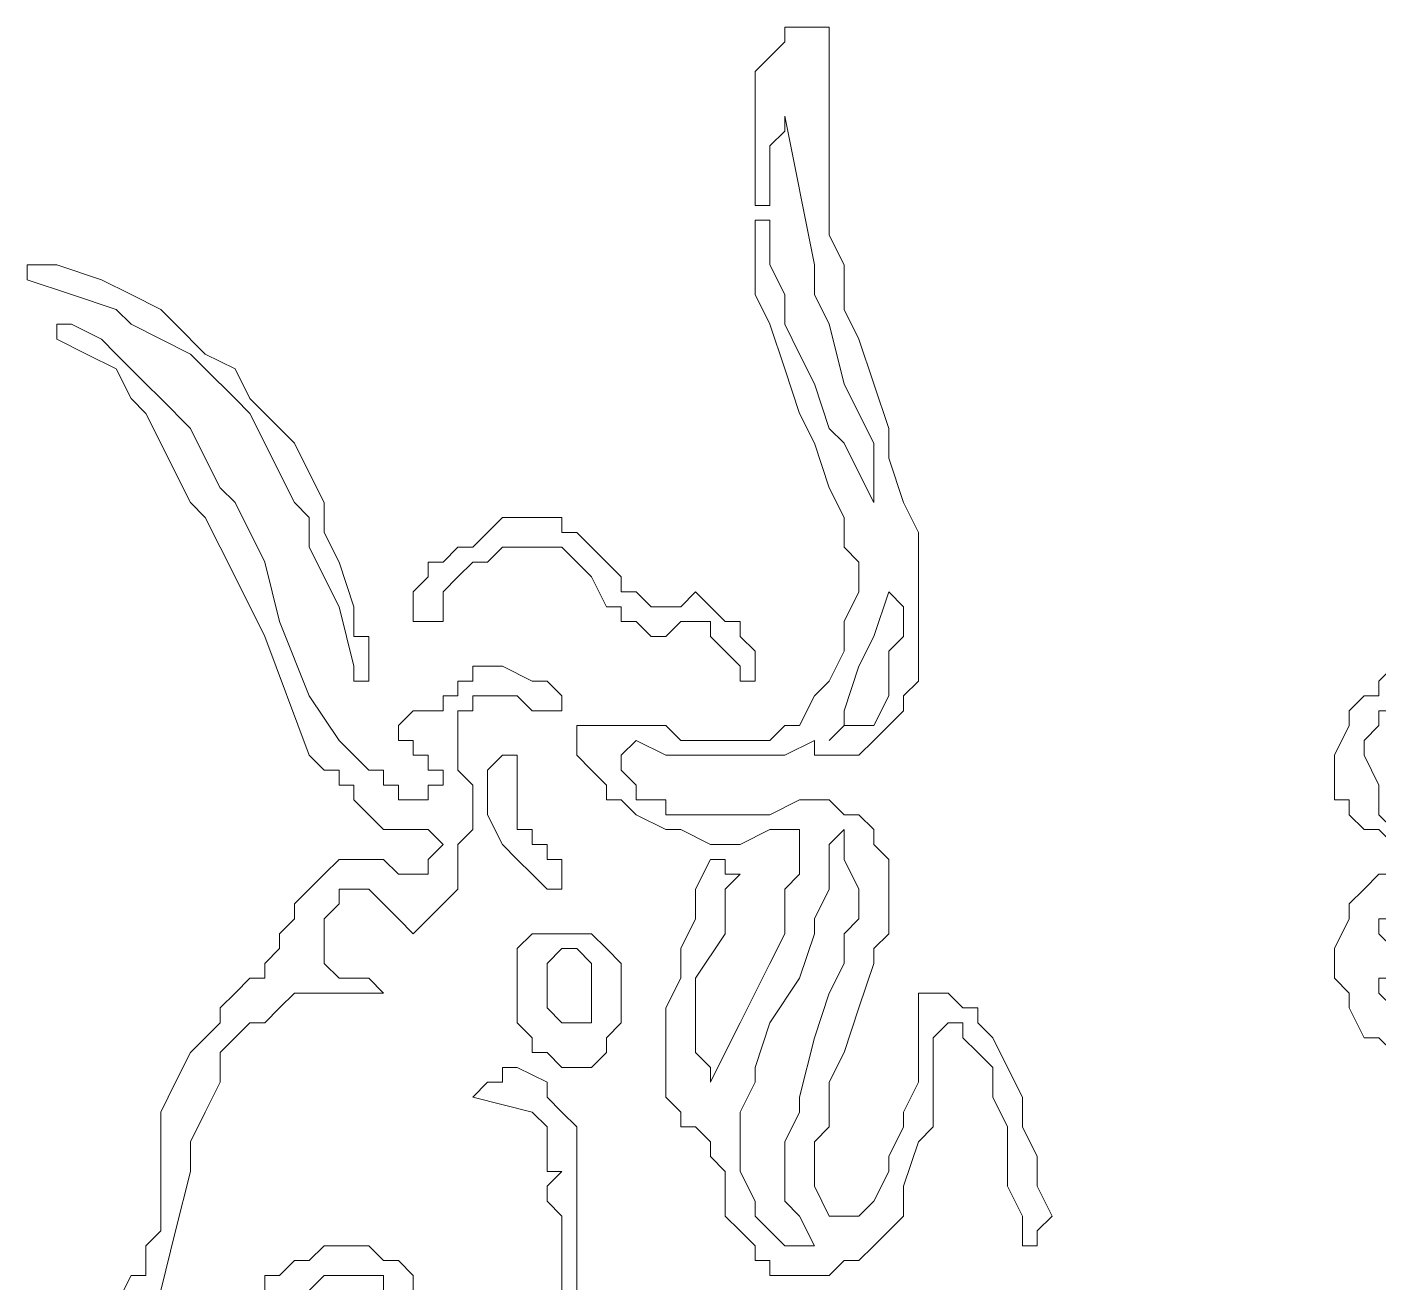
# Model space of a CAD drawing. Extents: x -66030 to 95157, y -13132 to 45879.
# Drawn here: x -13710.4 to -13355, y 14571.2 to 14901.2 of the extents above; entities that cross this region are included whole.
import ezdxf

# ---------------------------------------------------------------- set-up
doc = ezdxf.new("R2010")
doc.units = 0
doc.header["$LTSCALE"] = 100
doc.header["$MEASUREMENT"] = 0
doc.layers.get('0').update_dxf_attribs({"linetype": 'CONTINUOUS'})

msp = doc.modelspace()

# ---------------------------------------------------------------- linework, layer by layer
at = {"lineweight": 0}
for points in [[(-13499.48, 14901.24), (-13499.48, 14897.34), (-13499.48, 14893.43), (-13499.48, 14889.52), (-13499.48, 14877.81), (-13499.48, 14870), (-13499.48, 14858.28), (-13499.48, 14846.56), (-13495.58, 14838.75), (-13495.58, 14827.03), (-13491.67, 14819.22), (-13483.86, 14795.78), (-13483.86, 14787.97), (-13479.95, 14776.25), (-13476.05, 14768.44), (-13476.05, 14756.72), (-13476.05, 14745), (-13476.05, 14737.19), (-13476.05, 14733.29), (-13476.05, 14729.38), (-13479.95, 14725.47), (-13479.95, 14721.57), (-13483.86, 14717.66), (-13487.76, 14713.76), (-13491.67, 14709.85), (-13495.58, 14709.85), (-13495.58, 14709.85), (-13499.48, 14709.85), (-13503.39, 14709.85), (-13503.39, 14709.85), (-13503.39, 14709.85), (-13503.39, 14713.76), (-13511.2, 14709.85), (-13515.11, 14709.85), (-13522.92, 14709.85), (-13526.82, 14709.85), (-13534.64, 14709.85), (-13538.54, 14709.85), (-13542.45, 14709.85), (-13550.26, 14713.76), (-13554.16, 14709.85), (-13554.16, 14709.85), (-13554.16, 14709.85), (-13554.16, 14709.85), (-13554.16, 14705.94), (-13554.16, 14705.94), (-13550.26, 14702.04), (-13550.26, 14698.13), (-13546.35, 14698.13), (-13542.45, 14698.13), (-13542.45, 14694.23), (-13534.64, 14694.23), (-13530.73, 14694.23), (-13526.82, 14694.23), (-13515.11, 14694.23), (-13507.29, 14698.13), (-13503.39, 14698.13), (-13499.48, 14698.13), (-13495.58, 14694.23), (-13491.67, 14694.23), (-13491.67, 14694.23), (-13487.76, 14690.32), (-13487.76, 14686.41), (-13487.76, 14686.41), (-13483.86, 14682.51), (-13483.86, 14678.6), (-13483.86, 14674.7), (-13483.86, 14670.79), (-13483.86, 14662.98), (-13487.76, 14659.07), (-13487.76, 14655.17), (-13491.67, 14643.45), (-13495.58, 14631.73), (-13499.48, 14623.92), (-13499.48, 14616.11), (-13499.48, 14612.2), (-13503.39, 14608.3), (-13503.39, 14600.48), (-13503.39, 14596.58), (-13499.48, 14588.77), (-13499.48, 14588.77), (-13495.58, 14588.77), (-13495.58, 14588.77), (-13491.67, 14588.77), (-13487.76, 14592.67), (-13487.76, 14592.67), (-13483.86, 14600.48), (-13483.86, 14604.39), (-13479.95, 14612.2), (-13479.95, 14616.11), (-13476.05, 14623.92), (-13476.05, 14627.83), (-13476.05, 14635.64), (-13476.05, 14643.45), (-13476.05, 14643.45), (-13476.05, 14643.45), (-13476.05, 14647.35), (-13472.14, 14647.35), (-13468.23, 14647.35), (-13468.23, 14647.35), (-13464.33, 14643.45), (-13460.42, 14643.45), (-13460.42, 14639.54), (-13456.52, 14635.64), (-13452.61, 14627.83), (-13448.7, 14620.01), (-13448.7, 14612.2), (-13444.8, 14604.39), (-13444.8, 14596.58), (-13440.89, 14588.77), (-13444.8, 14584.86), (-13444.8, 14584.86), (-13444.8, 14580.95), (-13444.8, 14580.95), (-13444.8, 14580.95), (-13448.7, 14580.95), (-13448.7, 14580.95), (-13448.7, 14588.77), (-13452.61, 14596.58), (-13452.61, 14612.2), (-13456.52, 14620.01), (-13456.52, 14627.83), (-13460.42, 14631.73), (-13464.33, 14635.64), (-13464.33, 14639.54), (-13468.23, 14639.54), (-13468.23, 14639.54), (-13468.23, 14639.54), (-13472.14, 14635.64), (-13472.14, 14631.73), (-13472.14, 14631.73), (-13472.14, 14623.92), (-13472.14, 14620.01), (-13472.14, 14612.2), (-13476.05, 14608.3), (-13479.95, 14596.58), (-13479.95, 14592.67), (-13479.95, 14588.77), (-13483.86, 14584.86), (-13487.76, 14580.95), (-13491.67, 14577.05), (-13495.58, 14577.05), (-13499.48, 14573.14), (-13503.39, 14573.14), (-13507.29, 14573.14), (-13511.2, 14573.14), (-13515.11, 14573.14), (-13515.11, 14577.05), (-13519.01, 14577.05), (-13519.01, 14580.95), (-13522.92, 14584.86), (-13526.82, 14588.77), (-13526.82, 14592.67), (-13526.82, 14600.48), (-13530.73, 14604.39), (-13530.73, 14608.3), (-13530.73, 14608.3), (-13534.64, 14612.2), (-13534.64, 14612.2), (-13538.54, 14612.2), (-13538.54, 14612.2), (-13538.54, 14616.11), (-13542.45, 14620.01), (-13542.45, 14627.83), (-13542.45, 14635.64), (-13542.45, 14643.45), (-13538.54, 14651.26), (-13538.54, 14659.07), (-13534.64, 14666.88), (-13534.64, 14674.7), (-13530.73, 14682.51), (-13526.82, 14682.51), (-13526.82, 14682.51), (-13526.82, 14678.6), (-13522.92, 14678.6), (-13526.82, 14674.7), (-13526.82, 14670.79), (-13526.82, 14662.98), (-13534.64, 14651.26), (-13534.64, 14643.45), (-13534.64, 14639.54), (-13534.64, 14635.64), (-13534.64, 14631.73), (-13534.64, 14631.73), (-13530.73, 14627.83), (-13530.73, 14623.92), (-13530.73, 14623.92), (-13526.82, 14631.73), (-13522.92, 14639.54), (-13515.11, 14655.17), (-13511.2, 14662.98), (-13511.2, 14674.7), (-13507.29, 14678.6), (-13507.29, 14682.51), (-13507.29, 14686.41), (-13507.29, 14690.32), (-13515.11, 14690.32), (-13522.92, 14686.41), (-13530.73, 14686.41), (-13538.54, 14690.32), (-13542.45, 14690.32), (-13550.26, 14694.23), (-13554.16, 14698.13), (-13558.07, 14698.13), (-13558.07, 14702.04), (-13561.98, 14705.94), (-13565.88, 14709.85), (-13565.88, 14713.76), (-13565.88, 14717.66), (-13561.98, 14717.66), (-13558.07, 14717.66), (-13554.16, 14717.66), (-13550.26, 14717.66), (-13542.45, 14717.66), (-13538.54, 14713.76), (-13530.73, 14713.76), (-13526.82, 14713.76), (-13522.92, 14713.76), (-13519.01, 14713.76), (-13515.11, 14713.76), (-13511.2, 14717.66), (-13507.29, 14717.66), (-13503.39, 14725.47), (-13499.48, 14729.38), (-13495.58, 14737.19), (-13495.58, 14745), (-13491.67, 14752.82), (-13491.67, 14760.63), (-13495.58, 14764.53), (-13495.58, 14772.35), (-13499.48, 14780.16), (-13503.39, 14791.88), (-13507.29, 14799.69), (-13511.2, 14811.41), (-13515.11, 14823.12), (-13519.01, 14830.94), (-13519.01, 14842.65), (-13519.01, 14850.47), (-13519.01, 14850.47), (-13515.11, 14850.47), (-13515.11, 14850.47), (-13515.11, 14850.47), (-13515.11, 14846.56), (-13515.11, 14846.56), (-13515.11, 14842.65), (-13515.11, 14842.65), (-13515.11, 14838.75), (-13515.11, 14838.75), (-13511.2, 14830.94), (-13511.2, 14823.12), (-13507.29, 14815.31), (-13503.39, 14807.5), (-13499.48, 14795.78), (-13495.58, 14791.88), (-13491.67, 14784.06), (-13487.76, 14776.25), (-13487.76, 14784.06), (-13487.76, 14791.88), (-13491.67, 14799.69), (-13495.58, 14807.5), (-13499.48, 14823.12), (-13503.39, 14830.94), (-13503.39, 14838.75), (-13511.2, 14877.81), (-13511.2, 14877.81), (-13511.2, 14873.9), (-13515.11, 14870), (-13515.11, 14870), (-13515.11, 14866.09), (-13515.11, 14862.18), (-13515.11, 14858.28), (-13515.11, 14854.37), (-13515.11, 14854.37), (-13519.01, 14854.37), (-13519.01, 14858.28), (-13519.01, 14862.18), (-13519.01, 14870), (-13519.01, 14873.9), (-13519.01, 14881.71), (-13519.01, 14885.62), (-13519.01, 14889.52), (-13515.11, 14893.43), (-13511.2, 14897.34), (-13511.2, 14901.24), (-13507.29, 14901.24), (-13507.29, 14901.24), (-13503.39, 14901.24), (-13503.39, 14901.24), (-13499.48, 14901.24)], [(-13710.4, 14838.75), (-13702.59, 14838.75), (-13690.87, 14834.84), (-13683.06, 14830.94), (-13675.25, 14827.03), (-13671.34, 14823.12), (-13663.53, 14815.31), (-13655.72, 14811.41), (-13651.81, 14803.59), (-13647.91, 14799.69), (-13640.1, 14791.88), (-13636.19, 14784.06), (-13632.28, 14776.25), (-13632.28, 14768.44), (-13628.38, 14760.63), (-13624.47, 14748.91), (-13624.47, 14741.1), (-13620.57, 14741.1), (-13620.57, 14741.1), (-13620.57, 14737.19), (-13620.57, 14733.29), (-13620.57, 14733.29), (-13620.57, 14729.38), (-13620.57, 14729.38), (-13620.57, 14729.38), (-13624.47, 14729.38), (-13624.47, 14729.38), (-13624.47, 14729.38), (-13624.47, 14733.29), (-13628.38, 14748.91), (-13636.19, 14764.53), (-13636.19, 14772.35), (-13640.1, 14776.25), (-13644, 14784.06), (-13647.91, 14791.88), (-13651.81, 14799.69), (-13655.72, 14803.59), (-13663.53, 14811.41), (-13667.44, 14815.31), (-13675.25, 14819.22), (-13683.06, 14823.12), (-13686.97, 14827.03), (-13698.69, 14830.94), (-13710.4, 14834.84), (-13710.4, 14838.75)], [(-13573.69, 14772.35), (-13569.79, 14772.35), (-13569.79, 14768.44), (-13565.88, 14768.44), (-13561.98, 14764.53), (-13561.98, 14764.53), (-13558.07, 14760.63), (-13554.16, 14756.72), (-13554.16, 14752.82), (-13550.26, 14752.82), (-13550.26, 14752.82), (-13546.35, 14748.91), (-13542.45, 14748.91), (-13542.45, 14748.91), (-13538.54, 14748.91), (-13534.64, 14752.82), (-13530.73, 14748.91), (-13526.82, 14745), (-13522.92, 14745), (-13522.92, 14741.1), (-13519.01, 14737.19), (-13519.01, 14733.29), (-13519.01, 14729.38), (-13519.01, 14729.38), (-13522.92, 14729.38), (-13522.92, 14733.29), (-13526.82, 14737.19), (-13530.73, 14741.1), (-13530.73, 14745), (-13534.64, 14745), (-13534.64, 14745), (-13538.54, 14745), (-13542.45, 14741.1), (-13546.35, 14741.1), (-13550.26, 14745), (-13550.26, 14745), (-13554.16, 14745), (-13554.16, 14748.91), (-13558.07, 14748.91), (-13561.98, 14756.72), (-13561.98, 14756.72), (-13565.88, 14760.63), (-13565.88, 14760.63), (-13569.79, 14764.53), (-13573.69, 14764.53), (-13573.69, 14764.53), (-13577.6, 14764.53), (-13581.51, 14764.53), (-13585.41, 14764.53), (-13589.32, 14760.63), (-13593.22, 14760.63), (-13597.13, 14756.72), (-13597.13, 14756.72), (-13601.04, 14752.82), (-13601.04, 14748.91), (-13601.04, 14748.91), (-13601.04, 14745), (-13604.94, 14745), (-13604.94, 14745), (-13604.94, 14745), (-13608.85, 14745), (-13608.85, 14745), (-13608.85, 14748.91), (-13608.85, 14748.91), (-13608.85, 14752.82), (-13608.85, 14752.82), (-13608.85, 14752.82), (-13604.94, 14756.72), (-13604.94, 14760.63), (-13601.04, 14760.63), (-13597.13, 14764.53), (-13593.22, 14764.53), (-13589.32, 14768.44), (-13585.41, 14772.35), (-13581.51, 14772.35), (-13581.51, 14772.35), (-13577.6, 14772.35), (-13573.69, 14772.35)], [(-13483.86, 14752.82), (-13479.95, 14748.91), (-13479.95, 14745), (-13479.95, 14741.1), (-13483.86, 14737.19), (-13483.86, 14729.38), (-13483.86, 14725.47), (-13487.76, 14717.66), (-13491.67, 14717.66), (-13495.58, 14717.66), (-13499.48, 14713.76), (-13495.58, 14717.66), (-13495.58, 14721.57), (-13491.67, 14733.29), (-13487.76, 14741.1), (-13483.86, 14752.82)], [(-13585.41, 14709.85), (-13581.51, 14709.85), (-13581.51, 14705.94), (-13581.51, 14705.94), (-13581.51, 14705.94), (-13581.51, 14702.04), (-13581.51, 14698.13), (-13581.51, 14694.23), (-13581.51, 14694.23), (-13581.51, 14690.32), (-13577.6, 14690.32), (-13577.6, 14686.41), (-13573.69, 14686.41), (-13573.69, 14682.51), (-13569.79, 14682.51), (-13569.79, 14678.6), (-13569.79, 14678.6), (-13569.79, 14678.6), (-13569.79, 14674.7), (-13569.79, 14674.7), (-13573.69, 14674.7), (-13573.69, 14674.7), (-13577.6, 14678.6), (-13581.51, 14682.51), (-13581.51, 14682.51), (-13585.41, 14686.41), (-13589.32, 14694.23), (-13589.32, 14698.13), (-13589.32, 14702.04), (-13589.32, 14702.04), (-13589.32, 14705.94), (-13589.32, 14705.94), (-13585.41, 14709.85)], [(-13495.58, 14690.32), (-13495.58, 14682.51), (-13491.67, 14674.7), (-13491.67, 14666.88), (-13495.58, 14662.98), (-13495.58, 14655.17), (-13499.48, 14647.35), (-13503.39, 14635.64), (-13507.29, 14620.01), (-13507.29, 14616.11), (-13511.2, 14608.3), (-13511.2, 14600.48), (-13511.2, 14592.67), (-13507.29, 14588.77), (-13503.39, 14580.95), (-13507.29, 14580.95), (-13511.2, 14580.95), (-13511.2, 14580.95), (-13515.11, 14584.86), (-13515.11, 14584.86), (-13519.01, 14588.77), (-13519.01, 14592.67), (-13522.92, 14600.48), (-13522.92, 14604.39), (-13522.92, 14612.2), (-13522.92, 14616.11), (-13519.01, 14623.92), (-13519.01, 14627.83), (-13515.11, 14639.54), (-13507.29, 14651.26), (-13503.39, 14662.98), (-13503.39, 14666.88), (-13499.48, 14674.7), (-13499.48, 14678.6), (-13499.48, 14686.41), (-13495.58, 14690.32)], [(-13565.88, 14662.98), (-13561.98, 14662.98), (-13561.98, 14662.98), (-13558.07, 14659.07), (-13558.07, 14659.07), (-13554.16, 14655.17), (-13554.16, 14651.26), (-13554.16, 14643.45), (-13554.16, 14643.45), (-13554.16, 14639.54), (-13558.07, 14635.64), (-13558.07, 14631.73), (-13558.07, 14631.73), (-13561.98, 14627.83), (-13565.88, 14627.83), (-13565.88, 14627.83), (-13569.79, 14627.83), (-13569.79, 14627.83), (-13573.69, 14631.73), (-13577.6, 14631.73), (-13577.6, 14635.64), (-13581.51, 14639.54), (-13581.51, 14647.35), (-13581.51, 14651.26), (-13581.51, 14659.07), (-13581.51, 14659.07), (-13577.6, 14662.98), (-13577.6, 14662.98), (-13573.69, 14662.98), (-13569.79, 14662.98), (-13565.88, 14662.98)], [(-13565.88, 14659.07), (-13565.88, 14659.07), (-13561.98, 14655.17), (-13561.98, 14651.26), (-13561.98, 14647.35), (-13561.98, 14647.35), (-13561.98, 14643.45), (-13561.98, 14643.45), (-13561.98, 14639.54), (-13565.88, 14639.54), (-13565.88, 14639.54), (-13565.88, 14639.54), (-13569.79, 14639.54), (-13569.79, 14639.54), (-13573.69, 14643.45), (-13573.69, 14643.45), (-13573.69, 14647.35), (-13573.69, 14647.35), (-13573.69, 14651.26), (-13573.69, 14651.26), (-13573.69, 14655.17), (-13573.69, 14655.17), (-13569.79, 14659.07), (-13569.79, 14659.07), (-13565.88, 14659.07)]]:
    msp.add_lwpolyline(points, close=True, dxfattribs=at)
for points in [[(-13686.97, 14565.33), (-13683.06, 14573.14), (-13679.16, 14573.14), (-13679.16, 14577.05), (-13679.16, 14580.95), (-13675.25, 14584.86), (-13675.25, 14584.86), (-13675.25, 14588.77), (-13675.25, 14592.67), (-13675.25, 14596.58), (-13675.25, 14600.48), (-13675.25, 14604.39), (-13675.25, 14616.11), (-13671.34, 14623.92), (-13667.44, 14631.73), (-13659.63, 14639.54), (-13659.63, 14643.45), (-13655.72, 14647.35), (-13651.81, 14651.26), (-13647.91, 14651.26), (-13647.91, 14655.17), (-13644, 14659.07), (-13644, 14662.98), (-13644, 14662.98), (-13640.1, 14666.88), (-13640.1, 14670.79), (-13636.19, 14674.7), (-13632.28, 14678.6), (-13632.28, 14678.6), (-13628.38, 14682.51), (-13628.38, 14682.51), (-13624.47, 14682.51), (-13620.57, 14682.51), (-13620.57, 14682.51), (-13616.66, 14682.51), (-13612.75, 14678.6), (-13608.85, 14678.6), (-13604.94, 14678.6), (-13604.94, 14678.6), (-13604.94, 14678.6), (-13604.94, 14682.51), (-13601.04, 14686.41), (-13604.94, 14690.32), (-13604.94, 14690.32), (-13608.85, 14690.32), (-13612.75, 14690.32), (-13612.75, 14690.32), (-13616.66, 14690.32), (-13620.57, 14694.23), (-13620.57, 14694.23), (-13624.47, 14698.13), (-13624.47, 14698.13), (-13624.47, 14702.04), (-13628.38, 14702.04), (-13628.38, 14705.94), (-13632.28, 14705.94), (-13636.19, 14709.85), (-13636.19, 14709.85), (-13647.91, 14741.1), (-13655.72, 14756.72), (-13663.53, 14772.35), (-13667.44, 14776.25), (-13671.34, 14784.06), (-13675.25, 14791.88), (-13679.16, 14799.69), (-13683.06, 14803.59), (-13686.97, 14811.41), (-13694.78, 14815.31), (-13702.59, 14819.22), (-13702.59, 14823.12), (-13702.59, 14823.12), (-13698.69, 14823.12), (-13698.69, 14823.12), (-13690.87, 14819.22), (-13686.97, 14815.31), (-13679.16, 14807.5), (-13675.25, 14803.59), (-13667.44, 14795.78), (-13663.53, 14787.97), (-13659.63, 14780.16), (-13655.72, 14776.25), (-13647.91, 14760.63), (-13644, 14745), (-13636.19, 14725.47), (-13628.38, 14713.76), (-13624.47, 14709.85), (-13624.47, 14709.85), (-13620.57, 14705.94), (-13616.66, 14705.94), (-13616.66, 14702.04), (-13612.75, 14702.04), (-13612.75, 14698.13), (-13608.85, 14698.13), (-13604.94, 14698.13), (-13604.94, 14698.13), (-13604.94, 14702.04), (-13601.04, 14702.04), (-13601.04, 14702.04), (-13601.04, 14702.04), (-13601.04, 14705.94), (-13604.94, 14705.94), (-13604.94, 14709.85), (-13608.85, 14709.85), (-13608.85, 14713.76), (-13612.75, 14713.76), (-13612.75, 14717.66), (-13612.75, 14717.66), (-13612.75, 14717.66), (-13608.85, 14721.57), (-13608.85, 14721.57), (-13604.94, 14721.57), (-13604.94, 14721.57), (-13601.04, 14721.57), (-13601.04, 14725.47), (-13597.13, 14725.47), (-13597.13, 14729.38), (-13593.22, 14729.38), (-13593.22, 14733.29), (-13589.32, 14733.29), (-13585.41, 14733.29), (-13585.41, 14733.29), (-13577.6, 14729.38), (-13573.69, 14729.38), (-13573.69, 14729.38), (-13573.69, 14729.38), (-13569.79, 14725.47), (-13569.79, 14721.57), (-13573.69, 14721.57), (-13573.69, 14721.57), (-13577.6, 14721.57), (-13581.51, 14725.47), (-13581.51, 14725.47), (-13585.41, 14725.47), (-13589.32, 14725.47), (-13589.32, 14725.47), (-13593.22, 14725.47), (-13593.22, 14725.47), (-13593.22, 14721.57), (-13597.13, 14721.57), (-13597.13, 14717.66), (-13597.13, 14713.76), (-13597.13, 14709.85), (-13597.13, 14709.85), (-13597.13, 14705.94), (-13593.22, 14702.04), (-13593.22, 14694.23), (-13593.22, 14690.32), (-13597.13, 14686.41), (-13597.13, 14678.6), (-13597.13, 14674.7), (-13601.04, 14670.79), (-13604.94, 14666.88), (-13604.94, 14666.88), (-13608.85, 14662.98), (-13608.85, 14662.98), (-13612.75, 14666.88), (-13616.66, 14670.79), (-13616.66, 14670.79), (-13620.57, 14674.7), (-13620.57, 14674.7), (-13620.57, 14674.7), (-13624.47, 14674.7), (-13624.47, 14674.7), (-13628.38, 14674.7), (-13628.38, 14670.79), (-13632.28, 14666.88), (-13632.28, 14662.98), (-13632.28, 14662.98), (-13632.28, 14659.07), (-13632.28, 14659.07), (-13632.28, 14655.17), (-13632.28, 14655.17), (-13632.28, 14655.17), (-13628.38, 14651.26), (-13628.38, 14651.26), (-13624.47, 14651.26), (-13620.57, 14651.26), (-13620.57, 14651.26), (-13620.57, 14651.26), (-13616.66, 14647.35), (-13624.47, 14647.35), (-13628.38, 14647.35), (-13632.28, 14647.35), (-13636.19, 14647.35), (-13640.1, 14647.35), (-13644, 14643.45), (-13647.91, 14639.54), (-13651.81, 14639.54), (-13659.63, 14631.73), (-13659.63, 14623.92), (-13663.53, 14616.11), (-13667.44, 14608.3), (-13667.44, 14600.48), (-13671.34, 14584.86), (-13675.25, 14569.24)], [(-13351.05, 14686.41), (-13354.96, 14690.32), (-13358.87, 14690.32), (-13358.87, 14690.32), (-13362.77, 14694.23), (-13362.77, 14698.13), (-13366.68, 14698.13), (-13366.68, 14702.04), (-13366.68, 14705.94), (-13366.68, 14709.85), (-13366.68, 14709.85), (-13362.77, 14717.66), (-13362.77, 14721.57), (-13358.87, 14725.47), (-13358.87, 14725.47), (-13354.96, 14725.47), (-13354.96, 14729.38), (-13354.96, 14729.38), (-13351.05, 14733.29)], [(-13351.05, 14721.57), (-13354.96, 14721.57), (-13354.96, 14721.57), (-13354.96, 14717.66), (-13358.87, 14713.76), (-13358.87, 14709.85), (-13358.87, 14709.85), (-13354.96, 14702.04), (-13354.96, 14694.23), (-13351.05, 14690.32)], [(-13351.05, 14631.73), (-13354.96, 14635.64), (-13358.87, 14635.64), (-13362.77, 14643.45), (-13362.77, 14647.35), (-13362.77, 14647.35), (-13366.68, 14651.26), (-13366.68, 14655.17), (-13366.68, 14659.07), (-13362.77, 14666.88), (-13362.77, 14670.79), (-13362.77, 14670.79), (-13358.87, 14674.7), (-13354.96, 14678.6), (-13351.05, 14678.6)], [(-13351.05, 14666.88), (-13354.96, 14666.88), (-13354.96, 14666.88), (-13354.96, 14662.98), (-13354.96, 14662.98), (-13354.96, 14662.98), (-13351.05, 14659.07)], [(-13347.15, 14651.26), (-13354.96, 14651.26), (-13354.96, 14651.26), (-13354.96, 14647.35), (-13351.05, 14643.45)], [(-13569.79, 14565.33), (-13569.79, 14577.05), (-13569.79, 14584.86), (-13569.79, 14588.77), (-13573.69, 14592.67), (-13573.69, 14596.58), (-13569.79, 14600.48), (-13573.69, 14600.48), (-13573.69, 14604.39), (-13573.69, 14612.2), (-13577.6, 14616.11), (-13593.22, 14620.01), (-13589.32, 14623.92), (-13589.32, 14623.92), (-13589.32, 14623.92), (-13585.41, 14623.92), (-13585.41, 14627.83), (-13581.51, 14627.83), (-13573.69, 14623.92), (-13573.69, 14620.01), (-13569.79, 14616.11), (-13565.88, 14612.2), (-13565.88, 14608.3), (-13565.88, 14604.39), (-13565.88, 14600.48), (-13565.88, 14592.67), (-13565.88, 14584.86), (-13565.88, 14577.05), (-13565.88, 14565.33)], [(-13647.91, 14569.24), (-13647.91, 14573.14), (-13644, 14573.14), (-13640.1, 14577.05), (-13640.1, 14577.05), (-13636.19, 14577.05), (-13632.28, 14580.95), (-13628.38, 14580.95), (-13624.47, 14580.95), (-13620.57, 14580.95), (-13616.66, 14577.05), (-13612.75, 14577.05), (-13612.75, 14577.05), (-13608.85, 14573.14), (-13608.85, 14569.24)], [(-13616.66, 14569.24), (-13616.66, 14573.14), (-13620.57, 14573.14), (-13620.57, 14573.14), (-13624.47, 14573.14), (-13624.47, 14573.14), (-13628.38, 14573.14), (-13632.28, 14573.14), (-13632.28, 14573.14), (-13636.19, 14569.24)]]:
    msp.add_lwpolyline(points, dxfattribs=at)

doc.saveas('drawing.dxf')
